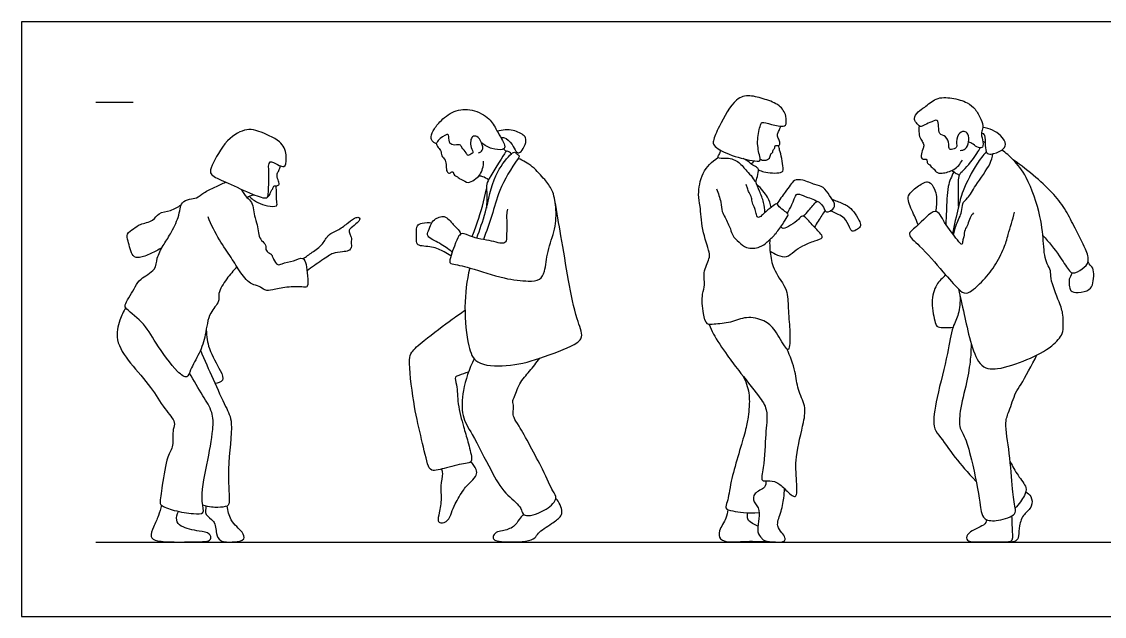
# Model space of a CAD drawing. Header units: millimetres. Extents: x 1.9 to 19.7, y 0.9 to 24.9.
# Drawn here: x 1.914 to 6.356, y 22.503 to 24.942 of the extents above; entities that cross this region are included whole.
import ezdxf

# ---------------------------------------------------------------- set-up
doc = ezdxf.new("R2010")
doc.units = ezdxf.units.MM
for name, color, linetype, true_color in [('AG-DIAGRAM', 7, 'Continuous', 0xfecc66), ('AG-GUIDES', 7, 'Continuous', 0xcccccc), ('AG-POP-CULTURE', 7, 'Continuous', 0x66ccff), ('X-VPRT', 6, 'Continuous', 0xff00ff)]:
    doc.layers.add(name, color=color, linetype=linetype, true_color=true_color)

msp = doc.modelspace()

# ---------------------------------------------------------------- linework, layer by layer
at = {"layer": 'AG-DIAGRAM'}
msp.add_line((2.2184, 22.8079), (8.6192, 22.8079), dxfattribs=at)
at = {"layer": 'AG-GUIDES'}
msp.add_line((2.2184, 24.6113), (2.3708, 24.6113), dxfattribs=at)
at = {"layer": 'AG-POP-CULTURE'}
for p, q in [((5.8566, 24.4514), (5.867, 24.4459)), ((3.8902, 24.4196), (3.9009, 24.4091))]:
    msp.add_line(p, q, dxfattribs=at)
for points, knots in [([(4.9422, 24.3724), (4.9382, 24.3677), (4.9041, 24.3719), (4.8188, 24.3925), (4.7501, 24.4299), (4.7502, 24.4561), (4.776, 24.5155), (4.8371, 24.6301), (4.901, 24.642), (4.9634, 24.6234), (5.0242, 24.6027), (5.0529, 24.5584), (5.0512, 24.5145), (5.0366, 24.5122), (4.9905, 24.5177), (4.9495, 24.5335), (4.9437, 24.5148), (4.9283, 24.4572), (4.9384, 24.3993), (4.9456, 24.3764), (4.9422, 24.3724)], [0, 0, 0, 0, 0.321224, 0.886475, 1.37229, 1.62303, 2.083032, 2.730122, 3.163287, 3.621721, 4.076074, 4.485859, 4.834311, 5.018962, 5.418247, 5.776781, 5.984005, 6.425153, 6.880784, 7.156656, 7.156656, 7.156656, 7.156656]), ([(5.7648, 24.4137), (5.7717, 24.4141), (5.788, 24.4166), (5.8014, 24.4485), (5.8, 24.4813), (5.7801, 24.4955), (5.7517, 24.4818), (5.7478, 24.4409), (5.7528, 24.4235), (5.7291, 24.4167), (5.7168, 24.4176), (5.7201, 24.4407), (5.7084, 24.4731), (5.6746, 24.4787), (5.6771, 24.5103), (5.6729, 24.5446), (5.6464, 24.5293), (5.6197, 24.5201), (5.5987, 24.5067), (5.5843, 24.5278), (5.5706, 24.5445), (5.5921, 24.5754), (5.62, 24.5895), (5.6646, 24.6329), (5.7295, 24.6303), (5.7947, 24.6127), (5.827, 24.5842), (5.8498, 24.5438), (5.8611, 24.5073), (5.8482, 24.4872), (5.8558, 24.4587), (5.8615, 24.423), (5.8366, 24.4238), (5.8176, 24.4396), (5.805, 24.4456), (5.7988, 24.4489)], [0, 0, 0, 0, 0.256301, 0.574319, 0.888476, 1.135493, 1.420818, 1.771421, 1.987862, 2.245122, 2.415201, 2.663707, 2.984381, 3.277627, 3.579156, 3.867063, 4.129509, 4.444285, 4.695977, 4.954667, 5.201709, 5.51578, 5.837853, 6.263327, 6.709871, 7.16685, 7.528678, 7.911427, 8.246662, 8.501607, 8.810519, 9.116137, 9.346516, 9.627278, 9.884205, 9.884205, 9.884205, 9.884205]), ([(3.7882, 24.4034), (3.794, 24.4055), (3.8089, 24.4118), (3.803, 24.4469), (3.7841, 24.4733), (3.7615, 24.4728), (3.7543, 24.4522), (3.7549, 24.427), (3.7685, 24.4029), (3.76, 24.4012), (3.7428, 24.3886), (3.7385, 24.4049), (3.7192, 24.4252), (3.7128, 24.4404), (3.6819, 24.4318), (3.6652, 24.4466), (3.6678, 24.4773), (3.6571, 24.481), (3.619, 24.458), (3.6171, 24.4392), (3.6027, 24.4459), (3.5894, 24.463), (3.6013, 24.4962), (3.6283, 24.5329), (3.6862, 24.5807), (3.7625, 24.5863), (3.8363, 24.546), (3.8609, 24.498), (3.8977, 24.437), (3.8958, 24.4237), (3.8843, 24.4138), (3.8401, 24.4188), (3.8129, 24.4346), (3.8006, 24.4453)], [0, 0, 0, 0, 0.243661, 0.561374, 0.879757, 1.113766, 1.358024, 1.654343, 1.925757, 2.0647, 2.29891, 2.495237, 2.799751, 3.010671, 3.305778, 3.55533, 3.851843, 4.004212, 4.374771, 4.590996, 4.778621, 5.029778, 5.347458, 5.7339, 6.21517, 6.701915, 7.200414, 7.633092, 8.098673, 8.282805, 8.478376, 8.843984, 9.240403, 9.240403, 9.240403, 9.240403]), ([(2.9329, 24.3665), (2.9247, 24.3626), (2.9304, 24.3133), (2.9257, 24.2397), (2.9231, 24.2114), (2.853, 24.2348), (2.7654, 24.2789), (2.6974, 24.3056), (2.6838, 24.3276), (2.7019, 24.3682), (2.7583, 24.472), (2.8454, 24.5058), (2.8851, 24.4921), (2.9798, 24.4566), (3.002, 24.3998), (2.9986, 24.3495), (2.9835, 24.3464), (2.9646, 24.3539), (2.9395, 24.3697), (2.9329, 24.3665)], [0, 0, 0, 0, 0.396101, 0.907877, 1.145335, 1.582446, 2.178071, 2.65046, 2.898966, 3.256014, 3.876112, 4.396695, 4.762769, 5.315071, 5.755543, 6.129082, 6.310992, 6.57702, 6.90219, 6.90219, 6.90219, 6.90219]), ([(3.8803, 24.4655), (3.8849, 24.4663), (3.8959, 24.4698), (3.9288, 24.4394), (3.9388, 24.4101), (3.9552, 24.3996), (3.974, 24.4209), (3.9859, 24.4544), (3.9775, 24.4768), (3.9285, 24.5011), (3.8858, 24.4982), (3.8652, 24.4919)], [0, 0, 0, 0, 0.212592, 0.577544, 0.899587, 1.109609, 1.389818, 1.725938, 1.981618, 2.383547, 2.838988, 2.838988, 2.838988, 2.838988]), ([(4.9438, 24.378), (4.9493, 24.3748), (4.9616, 24.3705), (4.9852, 24.3796), (4.9845, 24.3992), (4.9972, 24.4054), (4.9953, 24.4152), (5.0053, 24.4227), (5.0019, 24.436), (5.0243, 24.4298), (5.0261, 24.4491), (5.0171, 24.4636), (5.0124, 24.4809), (5.0221, 24.4944), (5.0261, 24.5073), (5.0283, 24.5137)], [0, 0, 0, 0, 0.24938, 0.514639, 0.749399, 0.944429, 1.10741, 1.299047, 1.46855, 1.694646, 1.90772, 2.150555, 2.382268, 2.608643, 2.866973, 2.866973, 2.866973, 2.866973]), ([(5.5953, 24.5144), (5.5942, 24.5065), (5.5937, 24.4906), (5.5983, 24.4643), (5.6107, 24.448), (5.6168, 24.4314), (5.6098, 24.4191), (5.6037, 24.3936), (5.6039, 24.3826), (5.6114, 24.3753), (5.6257, 24.3805), (5.6292, 24.368), (5.6279, 24.3596), (5.6415, 24.3561), (5.6429, 24.3441), (5.6558, 24.3418), (5.6648, 24.3214), (5.6919, 24.3187), (5.7418, 24.3314), (5.7646, 24.3583), (5.7732, 24.3732)], [0, 0, 0, 0, 0.275139, 0.560998, 0.815829, 1.037693, 1.246963, 1.533417, 1.716206, 1.879063, 2.07538, 2.253826, 2.40651, 2.5959, 2.773648, 2.959702, 3.206102, 3.482638, 3.879026, 4.281173, 4.281173, 4.281173, 4.281173]), ([(5.8516, 24.4872), (5.8561, 24.484), (5.868, 24.4771), (5.866, 24.4338), (5.8703, 24.4013), (5.8918, 24.3959), (5.9375, 24.4118), (5.956, 24.4386), (5.9326, 24.4813), (5.8836, 24.505), (5.8571, 24.5072)], [0, 0, 0, 0, 0.228345, 0.591765, 0.901136, 1.136101, 1.52136, 1.814949, 2.175994, 2.676311, 2.676311, 2.676311, 2.676311]), ([(3.6141, 24.4422), (3.6157, 24.4377), (3.6186, 24.4282), (3.636, 24.4139), (3.6347, 24.3895), (3.654, 24.3755), (3.6553, 24.3499), (3.6561, 24.3268), (3.6689, 24.3159), (3.6838, 24.3333), (3.6875, 24.3085), (3.6999, 24.3094), (3.7104, 24.295), (3.7212, 24.2957), (3.7457, 24.2747), (3.771, 24.2951), (3.7975, 24.3102), (3.8097, 24.3502), (3.8089, 24.3695)], [0, 0, 0, 0, 0.214941, 0.473331, 0.739408, 1.000287, 1.282333, 1.555035, 1.751168, 1.961828, 2.189011, 2.374098, 2.597178, 2.779967, 3.074184, 3.372103, 3.685642, 4.116753, 4.116753, 4.116753, 4.116753]), ([(4.9372, 24.3343), (4.9442, 24.3309), (4.959, 24.3247), (4.993, 24.3203), (5.026, 24.321), (5.0379, 24.3282), (5.0375, 24.3433), (5.0335, 24.3805), (5.0234, 24.4147), (5.0206, 24.4275), (5.0191, 24.4336)], [0, 0, 0, 0, 0.276512, 0.61617, 0.944692, 1.135526, 1.342006, 1.696707, 2.041848, 2.290193, 2.290193, 2.290193, 2.290193]), ([(3.7808, 24.0539), (3.7934, 24.0898), (3.8208, 24.1602), (3.8465, 24.31), (3.9116, 24.3909), (3.9359, 24.4103), (3.9448, 24.3984), (3.958, 24.3922), (3.9533, 24.3837), (3.9511, 24.3809)], [0, 0, 0, 0, 0.605133, 1.30705, 1.878162, 2.147881, 2.341756, 2.540197, 2.724662, 2.724662, 2.724662, 2.724662]), ([(3.9225, 24.3988), (3.9187, 24.4046), (3.9036, 24.416), (3.8937, 24.3966), (3.8289, 24.2982), (3.8197, 24.27), (3.8228, 24.2284), (3.8212, 24.1942), (3.8204, 24.1765)], [0, 0, 0, 0, 0.25776, 0.488016, 1.1033, 1.426048, 1.776625, 2.190118, 2.190118, 2.190118, 2.190118]), ([(4.7818, 24.414), (4.7789, 24.4085), (4.7757, 24.3981), (4.7625, 24.3788), (4.8119, 24.3862), (4.8578, 24.3685), (4.8875, 24.328), (4.9109, 24.3082), (4.9265, 24.2757), (4.9315, 24.3092), (4.9408, 24.336), (4.9286, 24.3454), (4.9076, 24.3548), (4.8973, 24.3682), (4.8742, 24.3798)], [0, 0, 0, 0, 0.246827, 0.453589, 0.801076, 1.213762, 1.61044, 1.945505, 2.215245, 2.48483, 2.79266, 2.992692, 3.265459, 3.552391, 3.552391, 3.552391, 3.552391]), ([(5.8713, 24.4083), (5.8575, 24.3922), (5.8308, 24.3607), (5.7711, 24.2466), (5.757, 24.1786), (5.7393, 24.1072), (5.7327, 24.0721)], [0, 0, 0, 0, 0.447463, 1.069831, 1.552393, 2.132418, 2.132418, 2.132418, 2.132418]), ([(5.7373, 24.0663), (5.7405, 24.0813), (5.7464, 24.1108), (5.7743, 24.1607), (5.7701, 24.1966), (5.7985, 24.2188), (5.8265, 24.2713), (5.8906, 24.3556), (5.8955, 24.3856), (5.8987, 24.4001)], [0, 0, 0, 0, 0.380373, 0.799436, 1.118492, 1.428713, 1.869903, 2.442631, 2.816296, 2.816296, 2.816296, 2.816296]), ([(5.758, 24.1854), (5.7574, 24.2065), (5.7589, 24.2449), (5.7556, 24.3162), (5.7795, 24.3293), (5.8349, 24.4014), (5.8423, 24.4162), (5.8468, 24.4242)], [0, 0, 0, 0, 0.446024, 0.892433, 1.181708, 1.704871, 1.999133, 1.999133, 1.999133, 1.999133]), ([(5.7574, 23.8457), (5.7642, 23.8103), (5.7815, 23.7491), (5.8243, 23.5204), (5.9209, 23.5125), (6.0397, 23.5532), (6.1398, 23.6048), (6.1874, 23.6598), (6.1863, 23.6953), (6.1879, 23.742), (6.1715, 23.7914), (6.1318, 23.8864), (6.138, 23.9198), (6.1199, 23.9484), (6.1091, 23.9847), (6.1063, 24.0355), (6.0967, 24.1454), (6.043, 24.3035), (5.9853, 24.3744), (5.9519, 24.4032), (5.9351, 24.4152)], [0, 0, 0, 0, 0.583019, 1.395, 1.881283, 2.51041, 3.115738, 3.569635, 3.891901, 4.261755, 4.680657, 5.243612, 5.562334, 5.872861, 6.212781, 6.603247, 7.194589, 7.923967, 8.455824, 8.897695, 8.897695, 8.897695, 8.897695]), ([(2.9231, 24.2237), (2.9335, 24.2291), (2.9345, 24.2489), (2.9449, 24.2545), (2.9466, 24.27), (2.9604, 24.2675), (2.9732, 24.2743), (2.9652, 24.2929), (2.9588, 24.3182), (2.9699, 24.3305), (2.9738, 24.3435), (2.9757, 24.3499)], [0.865244, 0.865244, 0.865244, 0.865244, 1.148555, 1.348336, 1.551617, 1.753322, 1.949356, 2.198763, 2.494372, 2.723736, 2.987155, 2.987155, 2.987155, 2.987155]), ([(3.9071, 24.1727), (3.9053, 24.1644), (3.9017, 24.1474), (3.9056, 24.1036), (3.9022, 24.0645), (3.9033, 24.0358), (3.8806, 24.0303), (3.85, 24.0423), (3.7649, 24.053), (3.7225, 24.0788), (3.7049, 24.0619), (3.6896, 24.0243), (3.663, 23.9503), (3.6838, 23.9485), (3.761, 23.9319), (3.8894, 23.8863), (3.9879, 23.8757), (4.0409, 23.8801), (4.0635, 23.9199), (4.0686, 24.0029), (4.1051, 24.0895), (4.1082, 24.1786), (4.0937, 24.2523), (4.0598, 24.2938), (4.011, 24.3507), (3.9716, 24.372), (3.9511, 24.3809)], [0, 0, 0, 0, 0.285177, 0.658836, 1.024345, 1.304213, 1.538106, 1.863151, 2.396268, 2.775663, 3.008741, 3.39171, 3.865939, 4.055594, 4.546955, 5.228693, 5.795481, 6.180089, 6.53246, 7.045958, 7.599462, 8.134002, 8.613658, 9.024972, 9.50976, 9.973374, 9.973374, 9.973374, 9.973374]), ([(3.9511, 24.3809), (3.921, 24.3403), (3.8703, 24.2521), (3.8453, 24.1475), (3.82, 24.0807), (3.8079, 24.048)], [0, 0, 0, 0, 0.697076, 1.285253, 1.864416, 1.864416, 1.864416, 1.864416]), ([(4.9831, 24.0484), (4.9818, 24.0282), (4.9841, 23.9866), (4.9985, 23.917), (5.0598, 23.8425), (5.0565, 23.7671), (5.0668, 23.6803), (5.0655, 23.6274), (5.0624, 23.5917), (5.0424, 23.6079), (5.0068, 23.6797), (4.9631, 23.7183), (4.8853, 23.7359), (4.8251, 23.7052), (4.7572, 23.7021), (4.7222, 23.6952), (4.7079, 23.7472), (4.7029, 23.8249), (4.7205, 23.8611), (4.7062, 23.9121), (4.7366, 23.9699), (4.737, 23.9978), (4.7013, 24.0905), (4.6999, 24.1842), (4.6866, 24.2322), (4.7022, 24.3263), (4.7459, 24.3679), (4.7704, 24.3842)], [0, 0, 0, 0, 0.446371, 0.927108, 1.474271, 1.968133, 2.502818, 2.935033, 3.220892, 3.439353, 3.953095, 4.398768, 4.886273, 5.358518, 5.82964, 6.131431, 6.518958, 7.029575, 7.383946, 7.788333, 8.235279, 8.532804, 9.095562, 9.653905, 10.056637, 10.594719, 11.132485, 11.132485, 11.132485, 11.132485]), ([(4.9069, 24.358), (4.909, 24.36), (4.913, 24.364), (4.9168, 24.3684), (4.9187, 24.3706)], [0, 0, 0, 0, 0.1674687, 0.3359455, 0.3359455, 0.3359455, 0.3359455]), ([(6.1034, 24.0648), (6.1274, 24.0384), (6.1706, 23.9859), (6.2055, 23.9264), (6.2255, 23.9041), (6.2673, 23.9267), (6.2972, 23.9579), (6.2789, 24.0126), (6.234, 24.0947), (6.2007, 24.1676), (6.1487, 24.2354), (6.0753, 24.3044), (6.0143, 24.3524), (5.9821, 24.3747)], [0, 0, 0, 0, 0.57969, 1.04184, 1.311312, 1.673928, 2.025384, 2.426674, 2.974322, 3.479774, 3.990515, 4.553809, 5.161616, 5.161616, 5.161616, 5.161616]), ([(3.7902, 24.3097), (3.7951, 24.3092), (3.8049, 24.3079), (3.8222, 24.2997), (3.8296, 24.294)], [0, 0, 0, 0, 0.2172013, 0.5175598, 0.5175598, 0.5175598, 0.5175598]), ([(5.7382, 24.3258), (5.7285, 24.3065), (5.71, 24.2681), (5.7082, 24.1643), (5.7055, 24.129), (5.7048, 24.1108)], [0, 0, 0, 0, 0.45054, 1.011397, 1.426239, 1.426239, 1.426239, 1.426239]), ([(5.7299, 24.3313), (5.7359, 24.3272), (5.7481, 24.3194), (5.7567, 24.3145), (5.7611, 24.3121)], [0, 0, 0, 0, 0.2612234, 0.4775524, 0.4775524, 0.4775524, 0.4775524]), ([(2.7975, 23.935), (2.7816, 23.9204), (2.7553, 23.8893), (2.7163, 23.8293), (2.7283, 23.7902), (2.6788, 23.7482), (2.6699, 23.6566), (2.6452, 23.5824), (2.6059, 23.5187), (2.5949, 23.4744), (2.5436, 23.5091), (2.461, 23.6256), (2.4167, 23.7092), (2.3356, 23.7654), (2.3388, 23.7871), (2.3822, 23.856), (2.3972, 23.8881), (2.4672, 23.9211), (2.4657, 23.9726), (2.4944, 24.0253), (2.5247, 24.0699), (2.5577, 24.1374), (2.563, 24.1722), (2.5697, 24.2019), (2.6028, 24.215), (2.6331, 24.2162), (2.6602, 24.2422), (2.7075, 24.2633), (2.7362, 24.2772), (2.7511, 24.2836)], [0, 0, 0, 0, 0.455059, 0.918938, 1.250029, 1.674916, 2.213071, 2.723494, 3.218425, 3.53869, 3.912877, 4.596929, 5.179777, 5.705114, 5.94205, 6.441362, 6.800594, 7.26385, 7.651544, 8.080455, 8.508466, 8.994481, 9.332803, 9.627103, 9.949648, 10.257075, 10.594995, 11.002425, 11.397481, 11.397481, 11.397481, 11.397481]), ([(2.8138, 24.2548), (2.8208, 24.2429), (2.8358, 24.2185), (2.8627, 24.2032), (2.8687, 24.1359), (2.8831, 24.1016), (2.8844, 24.068), (2.8962, 24.0436), (2.9186, 24.0274), (2.9124, 24), (2.936, 23.9916), (2.9426, 23.9803), (2.9463, 23.9678), (2.963, 23.9387), (2.9836, 23.9519), (3.0285, 23.958), (3.069, 23.9802), (3.0835, 23.9434), (3.0857, 23.9023), (3.0914, 23.8513), (3.0673, 23.8539), (2.9995, 23.8557), (2.9463, 23.8412), (2.9108, 23.8367), (2.8883, 23.8598), (2.8546, 23.8609), (2.8088, 23.9128), (2.7742, 23.9763), (2.7223, 24.0456), (2.6918, 24.1088), (2.6783, 24.1415)], [0, 0, 0, 0, 0.364164, 0.669025, 1.119607, 1.474731, 1.79416, 2.086035, 2.369621, 2.638568, 2.898557, 3.095002, 3.307579, 3.606697, 3.852171, 4.244369, 4.594806, 4.897254, 5.287491, 5.656867, 5.883447, 6.352491, 6.78554, 7.106852, 7.407552, 7.721745, 8.177484, 8.666015, 9.191139, 9.774419, 9.774419, 9.774419, 9.774419]), ([(2.8473, 24.226), (2.8574, 24.2154), (2.8821, 24.1969), (2.9183, 24.1866), (2.9651, 24.1806), (2.9585, 24.2054), (2.9596, 24.2472), (2.9582, 24.2614), (2.9576, 24.2688)], [0, 0, 0, 0, 0.375707, 0.740206, 1.084506, 1.32069, 1.691009, 1.957591, 1.957591, 1.957591, 1.957591]), ([(3.7613, 24.0596), (3.7696, 24.0799), (3.7858, 24.1206), (3.8118, 24.21), (3.8211, 24.2555)], [0, 0, 0, 0, 0.458878, 1.127317, 1.127317, 1.127317, 1.127317]), ([(4.7643, 24.2556), (4.7717, 24.2382), (4.7838, 24.2033), (4.7849, 24.1623), (4.8004, 24.1388), (4.8232, 24.0914), (4.8278, 24.0644), (4.858, 24.0368), (4.885, 24.0095), (4.9442, 24.0134), (4.9721, 24.0384), (5.0059, 24.0688), (5.0348, 24.1079), (5.053, 24.1398), (5.0613, 24.1504), (5.0443, 24.1646), (5.0216, 24.1804), (5.0112, 24.1973), (5.0007, 24.1892), (4.9749, 24.1704), (4.945, 24.1402), (4.9318, 24.1366), (4.9265, 24.1565), (4.923, 24.1763), (4.9095, 24.1981), (4.9102, 24.2201), (4.8973, 24.2401), (4.8918, 24.2585), (4.8878, 24.2684), (4.8859, 24.2733)], [0, 0, 0, 0, 0.431026, 0.787241, 1.092023, 1.501563, 1.802595, 2.156499, 2.509264, 2.927201, 3.275548, 3.658808, 4.067039, 4.411536, 4.590291, 4.836982, 5.153832, 5.382176, 5.554512, 5.887878, 6.2659, 6.438823, 6.674801, 6.941726, 7.225212, 7.489621, 7.765082, 8.016085, 8.242698, 8.242698, 8.242698, 8.242698]), ([(4.9622, 24.1573), (4.9625, 24.1718), (4.9607, 24.2012), (4.94, 24.2464), (4.9305, 24.2729), (4.9253, 24.2861)], [0, 0, 0, 0, 0.37759, 0.778036, 1.151365, 1.151365, 1.151365, 1.151365]), ([(4.9885, 24.18), (4.9852, 24.1944), (4.9762, 24.223), (4.9478, 24.2584), (4.9307, 24.2723)], [0, 0, 0, 0, 0.380321, 0.8464094, 0.8464094, 0.8464094, 0.8464094]), ([(5.0545, 24.1555), (5.0611, 24.1673), (5.074, 24.1876), (5.0895, 24.2361), (5.1062, 24.2344), (5.1391, 24.22), (5.1933, 24.2023), (5.2049, 24.1758), (5.214, 24.1555), (5.2455, 24.1716), (5.2535, 24.1961), (5.2271, 24.2283), (5.2049, 24.2665), (5.1674, 24.2711), (5.1203, 24.2949), (5.0819, 24.2942), (5.0666, 24.2691), (5.0447, 24.2426), (5.0228, 24.2101), (5.0121, 24.1933)], [0, 0, 0, 0, 0.364857, 0.750113, 0.946109, 1.291635, 1.722123, 2.022669, 2.25533, 2.560232, 2.829101, 3.18972, 3.562496, 3.903428, 4.321675, 4.656348, 4.946877, 5.284591, 5.727365, 5.727365, 5.727365, 5.727365]), ([(5.5923, 24.1087), (5.5867, 24.1208), (5.5773, 24.1439), (5.5479, 24.2058), (5.552, 24.2366), (5.5919, 24.2682), (5.6375, 24.2959), (5.66, 24.2539), (5.6688, 24.2251), (5.6666, 24.19), (5.665, 24.1719), (5.6638, 24.1629)], [0, 0, 0, 0, 0.35434, 0.80941, 1.104929, 1.503697, 1.877544, 2.218985, 2.536589, 2.862502, 3.156405, 3.156405, 3.156405, 3.156405]), ([(5.2392, 24.2132), (5.2458, 24.2109), (5.2674, 24.2018), (5.3031, 24.1883), (5.3284, 24.1638), (5.3482, 24.1289), (5.3606, 24.1041), (5.3434, 24.0903), (5.3193, 24.077), (5.3097, 24.1004), (5.2917, 24.1384), (5.2635, 24.1508), (5.2414, 24.1623), (5.231, 24.1653)], [1.313331, 1.313331, 1.313331, 1.313331, 1.485702, 1.878118, 2.215646, 2.581781, 2.859896, 3.111872, 3.382986, 3.638227, 4.007806, 4.32494, 4.663593, 4.663593, 4.663593, 4.663593]), ([(2.4893, 24.0148), (2.4747, 24.0054), (2.445, 23.9902), (2.3987, 23.9713), (2.3648, 23.9762), (2.3512, 24.0419), (2.3417, 24.0717), (2.3748, 24.0933), (2.3984, 24.1134), (2.4557, 24.1207), (2.4736, 24.1608), (2.5268, 24.164), (2.5544, 24.1815), (2.5683, 24.1904)], [0, 0, 0, 0, 0.407959, 0.803564, 1.098608, 1.547093, 1.851661, 2.177854, 2.503275, 2.914301, 3.264518, 3.65744, 4.055994, 4.055994, 4.055994, 4.055994]), ([(3.7519, 23.9319), (3.7398, 23.8793), (3.726, 23.7755), (3.7427, 23.6151), (3.7743, 23.5314), (3.9105, 23.5253), (4.0349, 23.5566), (4.1787, 23.6119), (4.2226, 23.6477), (4.186, 23.73), (4.1568, 23.8824), (4.1265, 24.063), (4.1098, 24.1595), (4.1015, 24.2076)], [0, 0, 0, 0, 0.720303, 1.435848, 1.92813, 2.542772, 3.215579, 3.913165, 4.287898, 4.780906, 5.499421, 6.270758, 6.955817, 6.955817, 6.955817, 6.955817]), ([(5.1218, 24.1431), (5.1291, 24.1515), (5.1445, 24.1673), (5.1643, 24.1955), (5.1771, 24.2056)], [0, 0, 0, 0, 0.3309514, 0.7356242, 0.7356242, 0.7356242, 0.7356242]), ([(5.2105, 24.1654), (5.2048, 24.1623), (5.1966, 24.1444), (5.1755, 24.1155), (5.1664, 24.0993)], [4.9231692, 4.9231692, 4.9231692, 4.9231692, 5.2010171, 5.6292167, 5.6292167, 5.6292167, 5.6292167]), ([(3.0683, 23.9695), (3.0811, 23.9779), (3.105, 23.996), (3.1512, 24.0264), (3.1689, 24.0715), (3.2165, 24.0871), (3.2523, 24.1173), (3.2834, 24.1402), (3.2999, 24.1397), (3.3022, 24.1266), (3.2894, 24.1173), (3.2667, 24.0956), (3.2546, 24.0875), (3.2595, 24.0706), (3.2681, 24.0577), (3.2646, 24.0357), (3.2685, 24.0153), (3.2547, 23.9994), (3.2295, 23.9993), (3.1901, 23.9918), (3.1719, 23.981), (3.1136, 23.9411), (3.0949, 23.927), (3.0847, 23.9193)], [0, 0, 0, 0, 0.382592, 0.798022, 1.178507, 1.565515, 1.961645, 2.309846, 2.509673, 2.681371, 2.901861, 3.223836, 3.427758, 3.646018, 3.868604, 4.130687, 4.385076, 4.619739, 4.904078, 5.254505, 5.526363, 5.992222, 6.342858, 6.342858, 6.342858, 6.342858]), ([(3.6802, 23.997), (3.663, 24.0092), (3.6333, 24.0334), (3.5735, 24.0572), (3.5825, 24.0846), (3.5932, 24.1139), (3.6101, 24.1342), (3.6319, 24.1413), (3.6552, 24.1466), (3.6881, 24.1039), (3.7009, 24.0955), (3.7115, 24.079), (3.7153, 24.0707)], [0, 0, 0, 0, 0.449777, 0.871193, 1.135384, 1.455714, 1.741803, 2.006503, 2.266737, 2.664724, 2.900548, 3.196457, 3.196457, 3.196457, 3.196457]), ([(4.9841, 24.0008), (4.9937, 23.994), (5.0143, 23.9844), (5.0529, 23.9713), (5.0824, 24.0012), (5.1192, 24.0227), (5.1636, 24.0431), (5.2068, 24.0536), (5.1862, 24.0792), (5.1543, 24.1109), (5.1179, 24.1548), (5.101, 24.1272), (5.07, 24.1075), (5.0382, 24.0886), (5.0312, 24.0975), (5.0285, 24.1002)], [0, 0, 0, 0, 0.339362, 0.683757, 1.035033, 1.411684, 1.827416, 2.159015, 2.422189, 2.836079, 3.224363, 3.490491, 3.8552, 4.182893, 4.377674, 4.377674, 4.377674, 4.377674]), ([(5.8189, 24.157), (5.8133, 24.1511), (5.8024, 24.1386), (5.797, 24.108), (5.7819, 24.0901), (5.78, 24.059), (5.7743, 24.0454), (5.7724, 24.0194), (5.749, 24.0532), (5.6987, 24.1117), (5.6661, 24.193), (5.588, 24.098), (5.5399, 24.0709), (5.6066, 24.0183), (5.6912, 23.9171), (5.7536, 23.8481), (5.7901, 23.8152), (5.8564, 23.8764), (5.9058, 23.9361), (5.9463, 24.0133), (5.9608, 24.0689), (5.9795, 24.13), (5.9877, 24.1606)], [0, 0, 0, 0, 0.276466, 0.581425, 0.852944, 1.155399, 1.387913, 1.608435, 1.892701, 2.420662, 2.850411, 3.407798, 3.773777, 4.221587, 4.892093, 5.436766, 5.77374, 6.264945, 6.782322, 7.292804, 7.722719, 8.268805, 8.268805, 8.268805, 8.268805]), ([(3.6751, 23.9815), (3.6659, 23.9874), (3.6459, 23.9979), (3.5994, 24.0227), (3.5353, 24.0189), (3.5334, 24.0463), (3.5351, 24.0725), (3.5319, 24.1081), (3.5581, 24.1163), (3.584, 24.1196), (3.597, 24.1169)], [0, 0, 0, 0, 0.323513, 0.742141, 1.1672, 1.41623, 1.718867, 2.035015, 2.305244, 2.662207, 2.662207, 2.662207, 2.662207]), ([(6.2241, 23.9113), (6.2178, 23.8998), (6.2082, 23.886), (6.2129, 23.8541), (6.216, 23.8345), (6.2496, 23.8283), (6.2985, 23.8398), (6.3137, 23.8769), (6.314, 23.9373), (6.296, 23.9421), (6.2887, 23.9568)], [0, 0, 0, 0, 0.258655, 0.555502, 0.774621, 1.065346, 1.429722, 1.764712, 2.430969, 2.706636, 2.706636, 2.706636, 2.706636]), ([(5.706, 23.9014), (5.691, 23.8911), (5.6622, 23.8644), (5.6422, 23.7918), (5.6609, 23.7088), (5.6692, 23.6853), (5.7173, 23.6863), (5.7348, 23.6886)], [0, 0, 0, 0, 0.414034, 0.899965, 1.409558, 1.664102, 2.103227, 2.103227, 2.103227, 2.103227]), ([(5.7632, 23.8179), (5.7646, 23.793), (5.7608, 23.7408), (5.7293, 23.6884), (5.7137, 23.5751), (5.6683, 23.4087), (5.6486, 23.2809), (5.6781, 23.2454), (5.7452, 23.1499), (5.792, 23.0958), (5.8298, 23.0564)], [0, 0, 0, 0, 0.469153, 0.887496, 1.458713, 2.197685, 2.789819, 3.143369, 3.725407, 4.314273, 4.314273, 4.314273, 4.314273]), ([(2.3409, 23.7686), (2.3307, 23.7525), (2.3143, 23.7176), (2.2943, 23.6322), (2.3593, 23.538), (2.4463, 23.4454), (2.4941, 23.3573), (2.5488, 23.3004), (2.5307, 23.2701), (2.5394, 23.1998), (2.5071, 23.1574), (2.4919, 23.0444), (2.4794, 22.9704), (2.4857, 22.956), (2.5432, 22.9336), (2.6129, 22.9239), (2.6691, 22.9204), (2.644, 22.9823), (2.6746, 23.1251), (2.7002, 23.2649), (2.7, 23.3411), (2.6551, 23.4087), (2.6212, 23.4703), (2.6019, 23.5008)], [0, 0, 0, 0, 0.428035, 0.934501, 1.527225, 2.171552, 2.751321, 3.218463, 3.525988, 3.982203, 4.393363, 5.006693, 5.486534, 5.68069, 6.106802, 6.613281, 6.965874, 7.348505, 8.04518, 8.731365, 9.207843, 9.705869, 10.294661, 10.294661, 10.294661, 10.294661]), ([(3.7467, 23.5047), (3.7333, 23.5013), (3.7095, 23.4902), (3.6882, 23.4872), (3.7015, 23.4469), (3.7011, 23.3737), (3.7265, 23.2811), (3.7436, 23.2223), (3.7618, 23.1558), (3.7589, 23.1331), (3.731, 23.1303), (3.6587, 23.1143), (3.5924, 23.0928), (3.5765, 23.1328), (3.5491, 23.2531), (3.5204, 23.3734), (3.4999, 23.5528), (3.5118, 23.5882), (3.566, 23.6369), (3.6813, 23.7225), (3.7151, 23.7462), (3.7326, 23.7584)], [0, 0, 0, 0, 0.364675, 0.585717, 0.910359, 1.408859, 1.961236, 2.420943, 2.884556, 3.120447, 3.389757, 3.894816, 4.338444, 4.656264, 5.272516, 5.948579, 6.690501, 7.016215, 7.488707, 8.170317, 8.622495, 8.622495, 8.622495, 8.622495]), ([(2.6707, 23.6791), (2.6729, 23.6498), (2.6768, 23.5999), (2.7283, 23.5159), (2.7478, 23.4675), (2.718, 23.4588), (2.7071, 23.4576)], [0, 0, 0, 0, 0.478797, 1.033269, 1.386182, 1.703458, 1.703458, 1.703458, 1.703458]), ([(4.7346, 23.6994), (4.7397, 23.6863), (4.7492, 23.6599), (4.8109, 23.5695), (4.8528, 23.5131), (4.9377, 23.4088), (4.973, 23.3549), (4.9709, 23.2953), (4.9647, 23.2471), (4.9618, 23.1211), (4.9429, 23.0547), (4.9766, 23.061), (5.014, 23.0551), (5.0461, 23.0244), (5.0982, 22.9729), (5.0926, 23.0679), (5.085, 23.1572), (5.1231, 23.2957), (5.1321, 23.3648), (5.0953, 23.434), (5.0901, 23.5082), (5.0665, 23.57), (5.0531, 23.6)], [0, 0, 0, 0, 0.372324, 0.954365, 1.463432, 2.119249, 2.581032, 2.995301, 3.406359, 4.104442, 4.524124, 4.792497, 5.139175, 5.542763, 5.931837, 6.378757, 6.963791, 7.678425, 8.154791, 8.640091, 9.135429, 9.703883, 9.703883, 9.703883, 9.703883]), ([(2.647, 23.594), (2.6645, 23.5532), (2.6976, 23.4786), (2.7504, 23.3612), (2.7857, 23.2966), (2.7548, 23.117), (2.7676, 22.9808), (2.7633, 22.9522), (2.7139, 22.949), (2.6864, 22.9505), (2.6563, 22.9588)], [0, 0, 0, 0, 0.625566, 1.239712, 1.717443, 2.454477, 3.026119, 3.324827, 3.630311, 3.990119, 3.990119, 3.990119, 3.990119]), ([(5.809, 23.6223), (5.8089, 23.6008), (5.8071, 23.5564), (5.7922, 23.4608), (5.7613, 23.3483), (5.7595, 23.2745), (5.785, 23.2392), (5.8127, 23.1461), (5.8469, 22.9729), (5.8483, 22.9363), (5.8628, 22.8946), (5.9203, 22.8929), (5.9954, 22.9171), (5.9886, 22.9509), (5.9761, 23.0313), (5.9697, 23.1665), (5.9442, 23.297), (5.9652, 23.3425), (5.9903, 23.4227), (6.0151, 23.4534), (6.0586, 23.5344), (6.0793, 23.5749)], [0, 0, 0, 0, 0.449917, 1.002625, 1.618687, 2.082813, 2.42899, 2.99094, 3.736468, 4.081733, 4.410508, 4.824614, 5.296818, 5.577939, 6.073756, 6.749803, 7.381817, 7.780604, 8.274138, 8.641894, 9.296138, 9.296138, 9.296138, 9.296138]), ([(3.7706, 23.5588), (3.7489, 23.5186), (3.722, 23.4326), (3.7161, 23.3231), (3.7645, 23.2492), (3.839, 23.1002), (3.8901, 23.0086), (3.9614, 22.9571), (3.9659, 22.9264), (3.9864, 22.9081), (4.0684, 22.9369), (4.116, 22.9859), (4.0884, 23.0205), (4.0532, 23.1067), (3.9575, 23.2805), (3.9332, 23.3148), (3.9281, 23.3404), (3.9339, 23.3617), (3.9261, 23.3862), (3.9357, 23.4), (3.9541, 23.4615), (3.9986, 23.5071), (4.0252, 23.5438), (4.0392, 23.5613)], [0, 0, 0, 0, 0.662972, 1.235556, 1.762968, 2.491813, 3.089689, 3.597907, 3.891758, 4.146596, 4.666887, 5.105385, 5.426808, 5.989542, 6.791867, 7.154821, 7.423852, 7.691063, 7.962451, 8.185545, 8.626917, 9.087817, 9.552219, 9.552219, 9.552219, 9.552219]), ([(4.8722, 23.4897), (4.8842, 23.4678), (4.9016, 23.4205), (4.8984, 23.354), (4.8929, 23.3093), (4.8803, 23.2478), (4.8202, 23.0599), (4.8133, 22.9782), (4.7958, 22.9434), (4.8357, 22.9335), (4.889, 22.9243), (4.9397, 22.9291)], [0, 0, 0, 0, 0.478015, 0.921471, 1.276956, 1.713737, 2.492126, 3.001862, 3.28349, 3.594932, 4.119186, 4.119186, 4.119186, 4.119186]), ([(3.6365, 23.1069), (3.6381, 23.101), (3.6429, 23.0886), (3.6294, 23.0351), (3.6375, 22.9878), (3.6288, 22.9294), (3.6181, 22.8943), (3.6332, 22.8829), (3.6669, 22.8935), (3.6763, 22.9298), (3.6924, 22.9647), (3.7248, 23.024), (3.7579, 23.0556), (3.7816, 23.0806), (3.781, 23.1064), (3.7658, 23.1282), (3.7554, 23.1354)], [0, 0, 0, 0, 0.24193, 0.649144, 1.052789, 1.491681, 1.816987, 2.023326, 2.334658, 2.668468, 3.025961, 3.489382, 3.879785, 4.197794, 4.470168, 4.81818, 4.81818, 4.81818, 4.81818]), ([(5.9692, 23.1374), (5.9795, 23.1183), (6.0006, 23.0789), (6.0404, 23.033), (6.0299, 22.9987), (6.006, 22.9611), (5.9896, 22.947)], [0.082164, 0.082164, 0.082164, 0.082164, 0.484029, 0.906162, 1.218173, 1.627817, 1.627817, 1.627817, 1.627817]), ([(4.9665, 23.0587), (4.9667, 23.0497), (4.9683, 23.0266), (4.9145, 23.0128), (4.9146, 22.9687), (4.9517, 22.9408), (4.9243, 22.8483), (4.9484, 22.8255), (4.9588, 22.813), (4.9912, 22.8084), (5.0474, 22.8057), (5.0466, 22.827), (5.0332, 22.847), (5.0071, 22.8742), (5.0291, 22.9263), (5.0418, 22.9873), (5.0432, 23.0137), (5.0434, 23.0267)], [0, 0, 0, 0, 0.297499, 0.687263, 1.01856, 1.387003, 1.921393, 2.225372, 2.44042, 2.77402, 3.181109, 3.388848, 3.671025, 4.000035, 4.415135, 4.871585, 5.229141, 5.229141, 5.229141, 5.229141]), ([(6.0334, 23.0132), (6.0416, 23.009), (6.0582, 22.9971), (6.0627, 22.9498), (6.0233, 22.924), (6.0047, 22.8759), (6.0054, 22.8338), (5.9965, 22.8087), (5.9733, 22.8066), (5.9612, 22.809)], [0, 0, 0, 0, 0.292611, 0.632422, 0.998916, 1.386286, 1.737932, 1.997174, 2.302395, 2.302395, 2.302395, 2.302395]), ([(3.9726, 22.9215), (3.9664, 22.9146), (3.9526, 22.9013), (3.9364, 22.8663), (3.8862, 22.8535), (3.861, 22.8497), (3.845, 22.8309), (3.8516, 22.8161), (3.8724, 22.808), (3.9804, 22.8064), (4.0212, 22.8222), (4.031, 22.8474), (4.0876, 22.8821), (4.1245, 22.9096), (4.1352, 22.931), (4.1197, 22.9737), (4.1056, 22.9869)], [0, 0, 0, 0, 0.29937, 0.641542, 1.038436, 1.32893, 1.585678, 1.78485, 2.064583, 2.653163, 3.015511, 3.293808, 3.751092, 4.123479, 4.387252, 4.818387, 4.818387, 4.818387, 4.818387]), ([(2.4871, 22.9586), (2.4837, 22.944), (2.4759, 22.9147), (2.4548, 22.8725), (2.4379, 22.8276), (2.4748, 22.8049), (2.6153, 22.8095), (2.6965, 22.8085), (2.6856, 22.848), (2.6407, 22.8516), (2.5662, 22.8672), (2.5454, 22.8961), (2.5513, 22.9229), (2.5576, 22.9333)], [0, 0, 0, 0, 0.380176, 0.798466, 1.159948, 1.475677, 2.168104, 2.635535, 2.900001, 3.273129, 3.767151, 4.081192, 4.42227, 4.42227, 4.42227, 4.42227]), ([(2.6698, 22.9553), (2.6683, 22.9438), (2.6629, 22.9165), (2.7093, 22.8974), (2.7103, 22.8426), (2.7264, 22.8068), (2.7826, 22.8074), (2.8335, 22.8139), (2.8198, 22.8546), (2.7699, 22.8869), (2.7594, 22.9367), (2.7565, 22.9555)], [0.30879, 0.30879, 0.30879, 0.30879, 0.630431, 0.985166, 1.381073, 1.701194, 2.108255, 2.466932, 2.761507, 3.216534, 3.560639, 3.560639, 3.560639, 3.560639]), ([(4.8116, 22.9404), (4.8095, 22.9284), (4.8063, 22.904), (4.7726, 22.8571), (4.7745, 22.8137), (4.8273, 22.8059), (4.8781, 22.8122), (4.9572, 22.8097), (5.0028, 22.8076), (5.0147, 22.8078)], [0, 0, 0, 0, 0.332558, 0.759727, 1.078354, 1.452688, 1.867676, 2.424195, 2.661771, 2.661771, 2.661771, 2.661771]), ([(4.9348, 22.8723), (4.9305, 22.8743), (4.9107, 22.8841), (4.8887, 22.8995), (4.892, 22.9168), (4.8916, 22.9235), (4.8917, 22.9274)], [4.2881547, 4.2881547, 4.2881547, 4.2881547, 4.3798614, 4.7276269, 4.9351951, 5.0994676, 5.0994676, 5.0994676, 5.0994676]), ([(5.8735, 22.8992), (5.8705, 22.8919), (5.8661, 22.874), (5.7931, 22.8496), (5.7884, 22.8202), (5.7993, 22.8089), (5.8469, 22.8075), (5.939, 22.8086), (5.9861, 22.8082), (5.976, 22.8687), (5.9778, 22.8984), (5.9768, 22.9149)], [0, 0, 0, 0, 0.273534, 0.678867, 0.966877, 1.140166, 1.497736, 2.060376, 2.392675, 2.78428, 3.178905, 3.178905, 3.178905, 3.178905])]:
    msp.add_open_spline(points, degree=3, knots=knots, dxfattribs=at)
msp.add_open_spline([(2.8374, 24.2209), (2.8463, 24.2262), (2.856, 24.2302), (2.8665, 24.2317)], degree=3, dxfattribs=at)
at = {"layer": 'X-VPRT'}
msp.add_lwpolyline([(1.9136, 24.9415), (1.9136, 22.5031), (8.924, 22.5031), (8.924, 24.9415)], close=True, dxfattribs=at)

doc.saveas('drawing.dxf')
